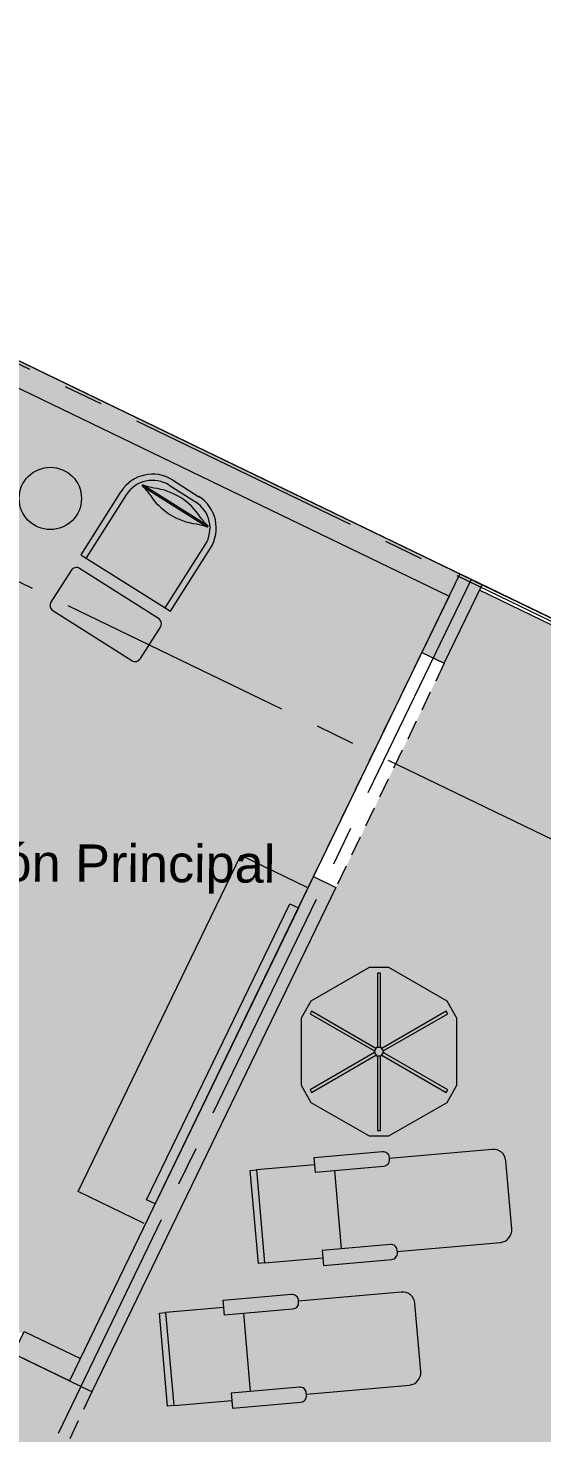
# Model space of a CAD drawing. Header units: metres. Extents: x -466 to 1322, y -1072 to 50.
# Drawn here: x 844.9 to 849.03, y -214.97 to -203.68 of the extents above; entities that cross this region are included whole.
import ezdxf

# ---------------------------------------------------------------- set-up
doc = ezdxf.new("R2010")
doc.units = ezdxf.units.M
for name, pattern in [('B1 P BAJA$0$HIDDEN', [9.525, 6.35, -3.175]), ('CENTER2', [28.575, 19.05, -3.175, 3.175, -3.175]), ('Hidden 1_16_', [0.002381, 0.001587, -0.00079375])]:
    doc.linetypes.add(name, pattern=pattern)
for name, color, linetype, lineweight in [('A - Hatch muros', 4, 'Continuous', 0), ('A - MURO BAJO', 2, 'Continuous', 0), ('A - PISO', 1, 'Continuous', 0), ('A - PROY', 250, 'B1 P BAJA$0$HIDDEN', 0), ('A - TXT 100 -1', 2, 'Continuous', 0), ('A-EJES', 61, 'CENTER2', 0), ('A-MUEBLES', 5, 'Continuous', 0), ('A-MURO INT', 4, 'Continuous', 0)]:
    doc.layers.add(name, color=color, linetype=linetype, lineweight=lineweight)
doc.layers.add('Hatch Exterior', color=7, linetype='Continuous', lineweight=0, true_color=0xa99b89)
doc.layers.add('Hatch Interior', color=7, linetype='Continuous', lineweight=0, true_color=0xaf6350)
doc.styles.add('Style-Arial', font='arial.ttf')

# ---------------------------------------------------------------- blocks, each defined once
blk = doc.blocks.new('01-X-Ref-Primer Nivel$0$COJIN-3')
at = {"color": 0}
for p, q in [((-0.017, 0.492), (-0.017, -0.492)), ((0, -0.492), (0, 0.492))]:
    blk.add_line(p, q, dxfattribs=at)
blk.add_lwpolyline([(-0.058, -0.355, -0.044214), (-0.017, -0.492, 1), (0, -0.492, -0.044214), (0.042, -0.355, 0.220117), (0.042, 0.355, -0.044214), (0, 0.492, 1), (-0.017, 0.492, -0.044214), (-0.058, 0.355, 0.220117)], format="xyb", close=True)
blk = doc.blocks.new('Gira planta')
at = {"linetype": 'ByBlock'}
for p, q in [((-0.07, 0.6), (-0.485, 0.361)), ((0.07, 0.6), (-0.07, 0.6)), ((0.01, 0.56), (-0.01, 0.56)), ((-0.01, 0.56), (-0.01, 0.03)), ((0.01, 0.03), (0.01, 0.56)), ((0.485, 0.361), (0.07, 0.6)), ((-0.485, 0.361), (-0.555, 0.239)), ((0.555, 0.239), (0.485, 0.361)), ((-0.555, 0.239), (-0.555, -0.239)), ((-0.48, 0.289), (-0.49, 0.271)), ((-0.49, 0.271), (-0.031, 0.006)), ((-0.021, 0.024), (-0.48, 0.289)), ((0.48, 0.289), (0.021, 0.024)), ((0.031, 0.006), (0.49, 0.271)), ((0.49, 0.271), (0.48, 0.289)), ((0.555, -0.239), (0.555, 0.239)), ((-0.017, 0.03), (-0.035, 0)), ((-0.035, 0), (-0.017, -0.03)), ((0.017, 0.03), (-0.017, 0.03)), ((0.035, 0), (0.017, 0.03)), ((0.017, -0.03), (0.035, 0)), ((-0.031, -0.006), (-0.49, -0.271)), ((-0.48, -0.289), (-0.021, -0.024)), ((-0.017, -0.03), (0.017, -0.03)), ((-0.01, -0.03), (-0.01, -0.56)), ((0.01, -0.56), (0.01, -0.03)), ((0.021, -0.024), (0.48, -0.289)), ((0.49, -0.271), (0.031, -0.006)), ((-0.555, -0.239), (-0.485, -0.361)), ((-0.49, -0.271), (-0.48, -0.289)), ((0.48, -0.289), (0.49, -0.271)), ((0.485, -0.361), (0.555, -0.239)), ((-0.485, -0.361), (-0.07, -0.6)), ((0.07, -0.6), (0.485, -0.361)), ((-0.07, -0.6), (0.07, -0.6)), ((-0.01, -0.56), (0.01, -0.56))]:
    blk.add_line(p, q, dxfattribs=at)
blk = doc.blocks.new('A$C2a09b54e')
at = {"xscale": 1.126907362735436, "yscale": 1.126907362735436, "zscale": 1.126907362735436}
blk.add_blockref('Gira planta', (0.625, 0.676), dxfattribs=at)
blk = doc.blocks.new('Mo-O-Camastro-01')
for p, q in [((0.06, 2), (0.06, 2.05)), ((0.06, 2.05), (0.81, 2.05)), ((0.81, 2.05), (0.81, 2)), ((0.12, 1.375), (0.75, 1.375))]:
    blk.add_line(p, q)
blk.add_lwpolyline([(0.81, 1.531), (0.81, 2), (0.06, 2), (0.06, 1.531)])
for points in [[(0.12, 1.531), (0, 1.531), (0, 0.981, 0.414214), (0.05, 0.931), (0.07, 0.931, 0.414214), (0.12, 0.981)], [(0.75, 1.531), (0.87, 1.531), (0.87, 0.981, -0.414214), (0.82, 0.931), (0.8, 0.931, -0.414214), (0.75, 0.981)]]:
    blk.add_lwpolyline(points, format="xyb", close=True)
blk.add_lwpolyline([(0.06, 0.931), (0.06, 0.1, 0.414214), (0.16, 0), (0.71, 0, 0.414214), (0.81, 0.1), (0.81, 0.931)], format="xyb")
blk = doc.blocks.new('A$C8466a5e2')
blk.add_blockref('Mo-O-Camastro-01', (0, 0, 0.57))

msp = doc.modelspace()

# ---------------------------------------------------------------- hatches: boundary and pattern name
at = {"layer": 'A - Hatch muros'}
h = msp.add_hatch(color=256, dxfattribs=at)
h.dxf.hatch_style = 1
h.paths.add_polyline_path([(840.791, -209.956), (841.008, -209.506), (839.568, -208.809), (839.655, -208.629), (842.176, -209.848), (843.308, -207.508), (840.787, -206.289), (840.874, -206.109), (843.575, -207.415), (841.181, -212.366), (841.631, -212.584), (841.544, -212.764), (841.096, -212.541), (840.791, -213.172), (839.349, -212.48), (839.436, -212.3), (840.696, -212.909), (841.349, -211.559), (840.269, -211.037), (840.399, -210.767), (840.579, -210.854), (840.536, -210.944), (841.436, -211.379), (842.089, -210.028), (841.189, -209.593), (840.971, -210.043)])
h.paths.add_polyline_path([(844.872, -214.151), (845.322, -214.368), (847.194, -210.497), (847.374, -210.584), (845.415, -214.636), (844.785, -214.331)])
h.paths.add_polyline_path([(852.645, -210.134), (852.916, -210.264), (852.828, -210.444), (852.558, -210.314)])
h.paths.add_polyline_path([(828.036, -206.012), (827.586, -205.794), (827.499, -205.974), (827.949, -206.192), (826.992, -208.172), (827.172, -208.259), (828.129, -206.279), (828.579, -206.496), (828.667, -206.316), (828.216, -206.099), (830.523, -201.327), (830.883, -201.501), (830.97, -201.321), (830.43, -201.06)], flags=17)
h.paths.add_polyline_path([(832.451, -208.368), (831.493, -210.349), (831.313, -210.262), (832.271, -208.281), (831.821, -208.063), (831.908, -207.883), (832.358, -208.101), (833.794, -205.13), (830.913, -203.737), (831.261, -203.017), (831.441, -203.104), (831.18, -203.644), (833.881, -204.95), (834.665, -203.329), (831.964, -202.023), (831.79, -202.384), (831.61, -202.296), (831.871, -201.756), (837.813, -204.629), (837.552, -205.169), (837.372, -205.082), (837.546, -204.722), (834.845, -203.416), (834.061, -205.037), (836.762, -206.343), (837.023, -205.802), (837.203, -205.889), (836.855, -206.61), (833.974, -205.218), (832.538, -208.188), (832.988, -208.405), (832.901, -208.586)])
h.paths.add_polyline_path([(836.229, -209.972), (836.142, -210.152), (836.592, -210.37), (835.635, -212.351), (835.815, -212.438), (836.468, -211.087), (837.188, -211.436), (837.275, -211.255), (836.555, -210.907), (837.947, -208.026), (838.668, -208.375), (838.755, -208.194), (838.035, -207.846), (839.166, -205.505), (839.886, -205.854), (839.973, -205.674), (839.253, -205.325), (839.34, -205.145), (839.16, -205.058), (839.073, -205.238), (838.713, -205.064), (838.626, -205.244), (838.986, -205.418), (836.679, -210.19)])
h.paths.add_polyline_path([(824.797, -196.67), (824.594, -196.572), (824.573, -196.587), (824.413, -196.707), (839.639, -204.068), (839.595, -204.158), (839.776, -204.245), (839.819, -204.155), (848.282, -208.246), (848.064, -208.697), (848.244, -208.784), (848.549, -208.153)])
h.paths.add_polyline_path([(821.165, -199.375), (820.999, -199.498), (821.389, -200.021), (821.556, -199.898)])
at = {"layer": 'Hatch Exterior', "transparency": 33554687}
h = msp.add_hatch(color=256, dxfattribs=at)
h.dxf.hatch_style = 1
h.paths.add_polyline_path([(844.496, -216.579), (845.456, -214.65), (841.094, -212.546), (840.789, -213.177), (836.468, -211.087), (836.592, -210.37), (823.808, -204.189), (822.851, -206.169)])
h = msp.add_hatch(color=256, dxfattribs=at)
h.dxf.hatch_style = 1
h.paths.add_polyline_path([(844.486, -216.574), (848.527, -208.198), (852.823, -210.275), (848.756, -218.638)])
at = {"layer": 'Hatch Interior', "transparency": 33554687}
h = msp.add_hatch(color=256, dxfattribs=at)
h.dxf.hatch_style = 1
h.paths.add_polyline_path([(812.597, -195.911), (820.817, -189.784), (825.538, -196.118), (824.797, -196.67), (848.369, -208.066), (845.311, -214.389), (840.991, -212.3), (840.686, -212.93), (836.455, -210.884), (836.759, -210.254), (820.739, -202.483), (819.791, -201.213), (821.395, -200.017), (819.333, -197.251), (815.645, -200)])

# ---------------------------------------------------------------- linework, layer by layer
at = {"layer": 'A - MURO BAJO', "ltscale": 0.05}
for points in [[(835.815, -212.438), (848.779, -218.705), (852.887, -210.251), (848.549, -208.153)], [(835.837, -212.392), (848.756, -218.638), (852.82, -210.274), (848.527, -208.198)]]:
    msp.add_lwpolyline(points, dxfattribs=at)
at = {"layer": 'A - PISO', "ltscale": 0.05}
msp.add_line((852.761, -210.19), (826.319, -197.406), dxfattribs=at)
at = {"layer": 'A - PROY', "color": 250, "linetype": 'Hidden 1_16_', "ltscale": 100}
for points in [[(847.194, -210.497), (848.064, -208.697)], [(848.244, -208.784), (847.374, -210.584)], [(845.415, -214.636), (844.474, -216.625), (835.815, -212.437)]]:
    msp.add_lwpolyline(points, dxfattribs=at)
at = {"layer": 'A-EJES', "ltscale": 0.1}
for p, q in [((852.635, -210.156), (812.744, -190.871)), ((852.084, -211.639), (811.32, -191.932)), ((848.459, -208.11), (842.569, -220.294))]:
    msp.add_line(p, q, dxfattribs=at)
at = {"layer": 'A-MUEBLES'}
for p, q in [((845.648, -207.405), (845.327, -207.912)), ((846.035, -207.354), (846.246, -207.488)), ((846.062, -207.312), (846.273, -207.446)), ((845.69, -207.432), (845.369, -207.938)), ((846.003, -208.34), (846.324, -207.833)), ((845.327, -207.912), (846.045, -208.366)), ((846.045, -208.366), (846.366, -207.859)), ((845.304, -213.027), (846.61, -210.326)), ((846.61, -210.326), (847.141, -210.583)), ((845.854, -213.093), (847.003, -210.716)), ((847.072, -210.749), (845.923, -213.126)), ((847.003, -210.716), (847.072, -210.749)), ((845.835, -213.284), (845.304, -213.027)), ((845.923, -213.126), (845.854, -213.093))]:
    msp.add_line(p, q, dxfattribs=at)
msp.add_lwpolyline([(845.247, -208.038), (845.086, -208.292, 0.414214), (845.102, -208.361), (845.735, -208.762, 0.414214), (845.804, -208.747), (845.965, -208.493, 0.414214), (845.949, -208.424), (845.316, -208.023, 0.414214)], format="xyb", close=True, dxfattribs=at)
msp.add_circle((845.081, -207.46), 0.25, dxfattribs=at)
for centre, radius, start, end in [((845.902, -207.565), 0.3, 57.6583, 147.6583), ((845.902, -207.565), 0.25, 57.6583, 147.6583), ((846.113, -207.699), 0.25, 327.6583, 57.6583), ((846.113, -207.699), 0.3, 327.6583, 57.6583)]:
    msp.add_arc(centre, radius, start, end, dxfattribs=at)
at = {"layer": 'A-MURO INT'}
msp.add_line((848.492, -208.126), (852.887, -210.251), dxfattribs=at)
msp.add_lwpolyline([(824.573, -196.587), (824.413, -196.707), (839.639, -204.068), (839.595, -204.158), (839.776, -204.245), (839.819, -204.155), (848.282, -208.246), (848.064, -208.697), (848.244, -208.784), (848.549, -208.153), (824.797, -196.67)], dxfattribs=at)
for points in [[(848.779, -218.705), (852.887, -210.251), (848.369, -208.066), (845.235, -214.549), (841.094, -212.546), (841.094, -212.546), (823.808, -204.189), (822.851, -206.169)], [(844.872, -214.151), (845.322, -214.368), (847.194, -210.497), (847.374, -210.584), (845.415, -214.636), (844.785, -214.331)]]:
    msp.add_lwpolyline(points, close=True, dxfattribs=at)

# ---------------------------------------------------------------- block references
at = {"layer": 'A-MUEBLES', "xscale": 0.6227020799999999, "yscale": 0.6227020799999999, "zscale": 0.6227020799999999, "rotation": 237.8285678992515}
msp.add_blockref('01-X-Ref-Primer Nivel$0$COJIN-3', (846.08, -207.525), dxfattribs=at)
at = {"layer": 'A-MUEBLES'}
msp.add_blockref('A$C2a09b54e', (847.094, -212.581), dxfattribs=at)
at = {"layer": 'A-MUEBLES', "rotation": 95.00000000000003}
for p in [(848.799, -213.487, 3.99), (848.069, -214.633, 1.71)]:
    msp.add_blockref('A$C8466a5e2', p, dxfattribs=at)

# ---------------------------------------------------------------- texts
at = {"layer": 'A - TXT 100 -1', "style": 'Style-Arial'}
msp.add_text('Habitación Principal', height=0.3, rotation=359.7227, dxfattribs=at).set_placement((843.183, -210.529))

doc.saveas('drawing.dxf')
